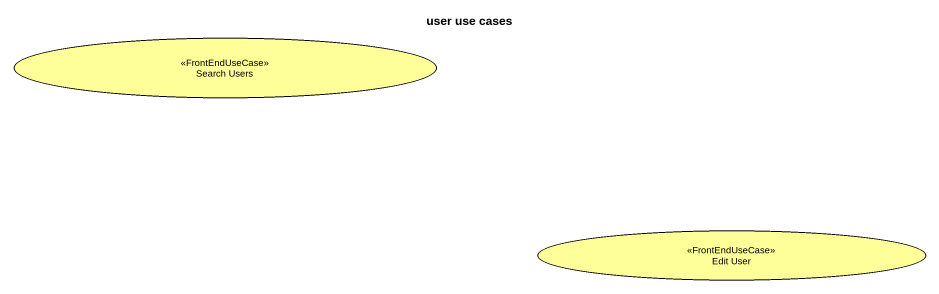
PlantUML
@startuml
title user use cases
usecase "Search Users" as Search_Users <<FrontEndUseCase>> #FFFF99
usecase "Edit User" as Edit_User <<FrontEndUseCase>> #FFFF99
@enduml
